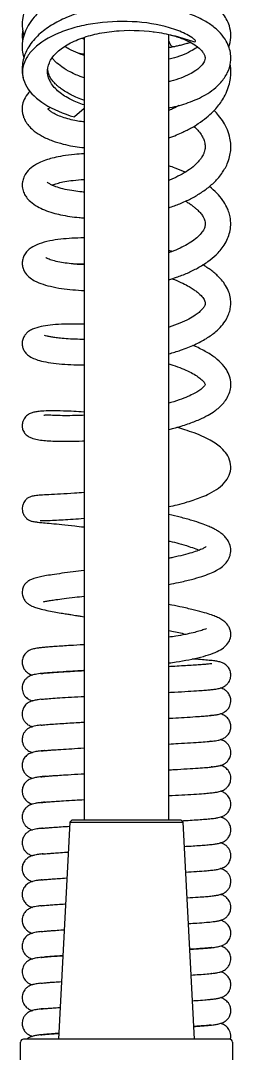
# Model space of a CAD drawing. Header units: millimetres. Extents: x 1617 to 5774, y 11446 to 13973.
# Drawn here: x 5268.1 to 5303.1, y 13647.2 to 13817.7 of the extents above; entities that cross this region are included whole.
import ezdxf

# ---------------------------------------------------------------- set-up
doc = ezdxf.new("R2010")
doc.units = ezdxf.units.MM
doc.layers.get('0').update_dxf_attribs({"color": 250})

# ---------------------------------------------------------------- blocks, each defined once
blk = doc.blocks.new('13')
at = {"linetype": 'Continuous'}
for p, q in [((5278.58, 13814.97), (5278.58, 13732.6)), ((5292.58, 13732.6), (5292.58, 13815.43)), ((5278.58, 13803.19), (5276.99, 13801.81)), ((5278.58, 13732.6), (5278.58, 13685.72)), ((5292.58, 13685.72), (5292.58, 13732.6)), ((5295.56, 13702.72), (5295.56, 13702.73)), ((5297.58, 13702.85), (5297.58, 13702.86)), ((5273.58, 13701.6), (5273.58, 13701.6)), ((5275.6, 13701.73), (5275.6, 13701.74)), ((5273.58, 13697.34), (5273.58, 13697.34)), ((5275.6, 13697.47), (5275.6, 13697.48)), ((5295.56, 13698.46), (5295.56, 13698.47)), ((5297.58, 13698.59), (5297.58, 13698.6)), ((5276.23, 13685.42), (5274.36, 13649.59)), ((5276.55, 13685.72), (5276.23, 13685.42)), ((5276.23, 13685.42), (5294.92, 13685.42)), ((5294.6, 13685.72), (5276.55, 13685.72)), ((5294.92, 13685.42), (5294.6, 13685.72)), ((5296.8, 13649.59), (5294.92, 13685.42)), ((5297.38, 13677.28), (5297.33, 13677.28)), ((5302.58, 13649.59), (5268.57, 13649.59)), ((5268.07, 13645.1), (5268.07, 13649.09)), ((5303.08, 13649.09), (5303.08, 13645.1))]:
    blk.add_line(p, q, dxfattribs=at)
for centre, radius, start, end in [((5288.29, 13841.4), 28.43, 278.6817, 280.1991), ((5268.57, 13649.09), 0.5, 90, 180), ((5302.58, 13649.09), 0.5, 0, 90)]:
    blk.add_arc(centre, radius, start, end, dxfattribs=at)
for points, knots in [([(5285.58, 13827.68), (5284.57, 13827.63), (5282.72, 13827.5), (5279.52, 13826.94), (5276.64, 13826.06), (5274.25, 13825), (5272.48, 13823.92), (5270.69, 13822.5), (5269.17, 13820.63), (5268.4, 13818.56), (5268.28, 13816.73), (5268.45, 13815.73), (5268.59, 13815.23)], [0, 0, 0, 0, 0.094691, 0.207892, 0.32814, 0.429799, 0.511155, 0.591018, 0.729148, 0.849035, 0.921479, 1, 1, 1, 1]), ([(5302.5, 13813.39), (5302.54, 13813.5), (5302.75, 13814.13), (5302.9, 13815.31), (5302.67, 13816.74), (5301.97, 13818.35), (5300.62, 13819.99), (5298.15, 13821.71), (5294.83, 13823.01), (5291.24, 13823.75), (5288.35, 13824), (5286.05, 13824.02), (5283.78, 13823.91), (5280.99, 13823.55), (5277.82, 13822.79), (5274.74, 13821.6), (5272.18, 13820.09), (5270.38, 13818.46), (5269.4, 13817.11), (5268.8, 13815.92), (5268.39, 13814.63), (5268.28, 13813.25), (5268.42, 13812.2), (5268.55, 13811.67), (5268.59, 13811.54)], [0, 0, 0, 0, 0.0091901, 0.0525207, 0.093534, 0.126434, 0.1869998, 0.2578325, 0.3371247, 0.4054976, 0.4600956, 0.4898236, 0.5251527, 0.5768855, 0.6356059, 0.6994092, 0.7640705, 0.8209415, 0.8620392, 0.8851375, 0.9191494, 0.9596931, 0.9900403, 1, 1, 1, 1]), ([(5292.58, 13803.31), (5292.65, 13803.32), (5293.78, 13803.55), (5295.97, 13804.15), (5298.34, 13805.22), (5300.05, 13806.39), (5301.34, 13807.6), (5302.32, 13809.03), (5302.84, 13810.67), (5302.84, 13812.11), (5302.57, 13813.3), (5302.05, 13814.45), (5301.15, 13815.68), (5299.77, 13816.91), (5297.91, 13818.06), (5295.46, 13819.09), (5292.09, 13819.94), (5287.93, 13820.39), (5283.39, 13820.26), (5279.17, 13819.5), (5275.77, 13818.36), (5273.12, 13817), (5270.97, 13815.42), (5269.41, 13813.57), (5268.44, 13811.45), (5268.27, 13809.66), (5268.39, 13808.65), (5268.48, 13808.3)], [0, 0, 0, 0, 0.003175, 0.050744, 0.103522, 0.133987, 0.165126, 0.204479, 0.243459, 0.271862, 0.293453, 0.318873, 0.353313, 0.389151, 0.42394, 0.469299, 0.521517, 0.580565, 0.644149, 0.704878, 0.75756, 0.801957, 0.846912, 0.895416, 0.935179, 0.980656, 1, 1, 1, 1]), ([(5278.56, 13803.8), (5277.8, 13804.05), (5277.1, 13804.33), (5275.67, 13805.04), (5274.97, 13805.48), (5273.84, 13806.43), (5273.38, 13806.95), (5272.76, 13808.01), (5272.57, 13808.56), (5272.49, 13809.67), (5272.59, 13810.22), (5273.06, 13811.31), (5273.43, 13811.84), (5274.42, 13812.83), (5275.05, 13813.3), (5276.49, 13814.14), (5277.31, 13814.51), (5279.13, 13815.16), (5280.1, 13815.43), (5282.16, 13815.83), (5283.26, 13815.98), (5286.56, 13816.2), (5288.84, 13816.08), (5292.01, 13815.57), (5293.01, 13815.35), (5294.47, 13814.94), (5294.94, 13814.8), (5295.65, 13814.57), (5295.88, 13814.5), (5296.24, 13814.38), (5296.35, 13814.35), (5296.6, 13814.28), (5296.73, 13814.24), (5296.93, 13814.24), (5297, 13814.26), (5297.01, 13814.33), (5297, 13814.37), (5296.94, 13814.47), (5296.88, 13814.53), (5296.68, 13814.71), (5296.53, 13814.83), (5296.04, 13815.16), (5295.68, 13815.36), (5294.51, 13815.94), (5293.63, 13816.27), (5290.8, 13817.1), (5288.68, 13817.43), (5284.34, 13817.65), (5282.11, 13817.53), (5279, 13817.04), (5278.01, 13816.83), (5276.1, 13816.31), (5275.19, 13816), (5272.7, 13814.95), (5271.31, 13814.08), (5269.81, 13812.64), (5269.39, 13812.13), (5268.77, 13811.09), (5268.57, 13810.56), (5268.36, 13809.48), (5268.36, 13808.93), (5268.56, 13807.85), (5268.77, 13807.32), (5269.7, 13805.75), (5270.71, 13804.78), (5273.43, 13803.06), (5275.08, 13802.35), (5276.99, 13801.81)], [0, 0, 0, 0, 0.025513, 0.025513, 0.056948, 0.056948, 0.088383, 0.088383, 0.119818, 0.119818, 0.151253, 0.151253, 0.182688, 0.182688, 0.214123, 0.214123, 0.245558, 0.245558, 0.276994, 0.276994, 0.308429, 0.308429, 0.371299, 0.371299, 0.402734, 0.402734, 0.418451, 0.418451, 0.42631, 0.42631, 0.430239, 0.430239, 0.434169, 0.434169, 0.436134, 0.436134, 0.438098, 0.438098, 0.442028, 0.442028, 0.449886, 0.449886, 0.465604, 0.465604, 0.497039, 0.497039, 0.559909, 0.559909, 0.622779, 0.622779, 0.654214, 0.654214, 0.685649, 0.685649, 0.748519, 0.748519, 0.779955, 0.779955, 0.81139, 0.81139, 0.842825, 0.842825, 0.87426, 0.87426, 0.93713, 0.93713, 1, 1, 1, 1]), ([(5268.41, 13816.01), (5268.38, 13815.84), (5268.33, 13815.42), (5268.34, 13814.87), (5268.39, 13814.5), (5268.41, 13814.37)], [0, 0, 0, 0, 0.306676, 0.770133, 1, 1, 1, 1]), ([(5292.9, 13815.34), (5293.25, 13815.25), (5294.16, 13814.99), (5295.42, 13814.51), (5296.7, 13813.85), (5297.57, 13813.21), (5298.15, 13812.6), (5298.46, 13812.09), (5298.57, 13811.75), (5298.59, 13811.47), (5298.53, 13811.1), (5298.18, 13810.5), (5297.67, 13809.97), (5296.99, 13809.43), (5295.98, 13808.82), (5294.6, 13808.22), (5293.38, 13807.85), (5292.69, 13807.68), (5292.59, 13807.65)], [0, 0, 0, 0, 0.044078, 0.115377, 0.18836, 0.268751, 0.333611, 0.393693, 0.447009, 0.504603, 0.583709, 0.659508, 0.715462, 0.768353, 0.836817, 0.913216, 0.986778, 1, 1, 1, 1]), ([(5278.57, 13811.96), (5278.23, 13812.08), (5277.35, 13812.4), (5276.27, 13812.91), (5275.6, 13813.3), (5275.36, 13813.45)], [0, 0, 0, 0, 0.279656, 0.736389, 1, 1, 1, 1]), ([(5292.57, 13814.31), (5292.63, 13814.13), (5292.79, 13813.77), (5293.06, 13813.45), (5293.24, 13813.4), (5293.32, 13813.42)], [0, 0, 0, 0, 0.298865, 0.676205, 1, 1, 1, 1]), ([(5297.31, 13813.38), (5297.25, 13813.33), (5296.92, 13813.08), (5296.14, 13812.59), (5294.79, 13811.98), (5293.5, 13811.57), (5292.75, 13811.38), (5292.59, 13811.34)], [0, 0, 0, 0, 0.055299, 0.31196, 0.629089, 0.920155, 1, 1, 1, 1]), ([(5293.32, 13813.42), (5293.33, 13813.42), (5293.41, 13813.44), (5293.69, 13813.49), (5294.21, 13813.6), (5294.89, 13813.77), (5295.54, 13813.95), (5295.95, 13814.08), (5296.12, 13814.13)], [0, 0, 0, 0, 0.008898, 0.072872, 0.283058, 0.541531, 0.798444, 1, 1, 1, 1]), ([(5278.57, 13808.27), (5278.34, 13808.35), (5277.8, 13808.54), (5276.93, 13808.91), (5275.76, 13809.49), (5274.57, 13810.26), (5273.75, 13810.99), (5273.39, 13811.41), (5273.29, 13811.54)], [0, 0, 0, 0, 0.090451, 0.220326, 0.378592, 0.646025, 0.886816, 1, 1, 1, 1]), ([(5278.57, 13812.15), (5278.23, 13812.2), (5277.88, 13812.27), (5277.54, 13812.35), (5277.53, 13812.35)], [0, 0, 0, 0, 0.969181, 1, 1, 1, 1]), ([(5292.58, 13798.35), (5293.02, 13798.51), (5293.81, 13798.81), (5294.8, 13799.25), (5295.62, 13799.65), (5296.49, 13800.11), (5297.59, 13800.79), (5298.8, 13801.67), (5299.87, 13802.65), (5300.68, 13803.55), (5301.34, 13804.45), (5301.94, 13805.47), (5302.44, 13806.65), (5302.72, 13807.8), (5302.83, 13808.81), (5302.83, 13809.64), (5302.77, 13810.21), (5302.73, 13810.5), (5302.72, 13810.54)], [0, 0, 0, 0, 0.068408, 0.125401, 0.165425, 0.209452, 0.278255, 0.370206, 0.456527, 0.527822, 0.587563, 0.661074, 0.746762, 0.828369, 0.890058, 0.94411, 0.991194, 1, 1, 1, 1]), ([(5278.65, 13804.55), (5278.21, 13804.71), (5277.51, 13804.96), (5276.54, 13805.41), (5275.69, 13805.86), (5274.98, 13806.3), (5274.47, 13806.69), (5274.17, 13806.94), (5273.96, 13807.12), (5273.76, 13807.32), (5273.52, 13807.57), (5273.22, 13807.94), (5272.94, 13808.36), (5272.77, 13808.73), (5272.67, 13809.03), (5272.6, 13809.33), (5272.58, 13809.54), (5272.58, 13809.65)], [0, 0, 0, 0, 0.105229, 0.197627, 0.277251, 0.373305, 0.442451, 0.479245, 0.506087, 0.541761, 0.588003, 0.644978, 0.738441, 0.80862, 0.869117, 0.930502, 1, 1, 1, 1]), ([(5269.6, 13806.07), (5269.54, 13806), (5269.16, 13805.58), (5268.64, 13804.8), (5268.33, 13803.7), (5268.32, 13802.87), (5268.42, 13802.21), (5268.63, 13801.55), (5269, 13800.87), (5269.55, 13800.16), (5270.39, 13799.4), (5271.64, 13798.59), (5273.26, 13797.87), (5274.98, 13797.35), (5276.64, 13796.99), (5277.81, 13796.82), (5278.45, 13796.75), (5278.57, 13796.73)], [0, 0, 0, 0, 0.0181374, 0.1160266, 0.1922535, 0.2445915, 0.2889211, 0.3356994, 0.3884295, 0.4523781, 0.5263539, 0.6252564, 0.7334644, 0.8316613, 0.9116341, 0.9835784, 1, 1, 1, 1]), ([(5278.57, 13800.98), (5278.42, 13801), (5277.88, 13801.07), (5276.95, 13801.24), (5275.8, 13801.51), (5274.67, 13801.87), (5273.82, 13802.25), (5273.22, 13802.59), (5272.73, 13802.97), (5272.58, 13803.16), (5272.58, 13803.19), (5272.58, 13803.04), (5272.64, 13803.15), (5272.76, 13803.25), (5272.89, 13803.35), (5272.96, 13803.41)], [0, 0, 0, 0, 0.026502, 0.092704, 0.170329, 0.258833, 0.354419, 0.426275, 0.502086, 0.615023, 0.732975, 0.841566, 0.913668, 0.960497, 1, 1, 1, 1]), ([(5294.22, 13803.69), (5294.13, 13803.64), (5293.87, 13803.49), (5293.33, 13803.22), (5292.86, 13803), (5292.58, 13802.88)], [0, 0, 0, 0, 0.177757, 0.517303, 1, 1, 1, 1]), ([(5292.58, 13786.82), (5293.2, 13787.03), (5294.45, 13787.49), (5296.19, 13788.29), (5297.84, 13789.23), (5299.36, 13790.33), (5300.52, 13791.44), (5301.3, 13792.42), (5301.84, 13793.25), (5302.29, 13794.16), (5302.64, 13795.18), (5302.82, 13796.24), (5302.84, 13797.28), (5302.69, 13798.43), (5302.31, 13799.68), (5301.66, 13800.94), (5300.89, 13802), (5300.33, 13802.62), (5300.06, 13802.89)], [0, 0, 0, 0, 0.071785, 0.14754, 0.221144, 0.30134, 0.385845, 0.440384, 0.48184, 0.529396, 0.588725, 0.643631, 0.690275, 0.744594, 0.817547, 0.886006, 0.949231, 1, 1, 1, 1]), ([(5296.72, 13800.25), (5296.82, 13800.15), (5297.17, 13799.82), (5297.7, 13799.24), (5298.14, 13798.57), (5298.4, 13797.98), (5298.53, 13797.52), (5298.58, 13797.14), (5298.59, 13796.79), (5298.55, 13796.42), (5298.44, 13796), (5298.26, 13795.58), (5298.03, 13795.17), (5297.67, 13794.66), (5297.03, 13793.96), (5296.08, 13793.18), (5294.81, 13792.37), (5293.62, 13791.78), (5292.85, 13791.45), (5292.59, 13791.34)], [0, 0, 0, 0, 0.028586, 0.098315, 0.179128, 0.241943, 0.291925, 0.337525, 0.379405, 0.427169, 0.479984, 0.531644, 0.569524, 0.622372, 0.690648, 0.785093, 0.87148, 0.957774, 1, 1, 1, 1]), ([(5278.56, 13795.72), (5278.01, 13795.7), (5276.78, 13795.62), (5275.11, 13795.41), (5273.65, 13795.11), (5272.44, 13794.77), (5271.21, 13794.3), (5270.07, 13793.67), (5269.15, 13792.84), (5268.59, 13791.93), (5268.33, 13791.04), (5268.33, 13790.08), (5268.61, 13789.22), (5269.06, 13788.47), (5269.76, 13787.72), (5270.77, 13787.02), (5272, 13786.45), (5273.3, 13786), (5274.71, 13785.65), (5276.15, 13785.39), (5277.48, 13785.23), (5278.29, 13785.16), (5278.58, 13785.14)], [0, 0, 0, 0, 0.049862, 0.114861, 0.169212, 0.214215, 0.266494, 0.332229, 0.396575, 0.440304, 0.47749, 0.521795, 0.561339, 0.59624, 0.642908, 0.70916, 0.766919, 0.826103, 0.873641, 0.926052, 0.974661, 1, 1, 1, 1]), ([(5295.29, 13792.69), (5294.76, 13792.93), (5293.87, 13793.3), (5292.94, 13793.63), (5292.58, 13793.75)], [0, 0, 0, 0, 0.624585, 1, 1, 1, 1]), ([(5278.57, 13789.4), (5278.33, 13789.42), (5277.63, 13789.49), (5276.41, 13789.65), (5275.04, 13789.93), (5273.9, 13790.27), (5273.12, 13790.61), (5272.67, 13790.88), (5272.5, 13791.02), (5272.47, 13791.04), (5272.47, 13791.04)], [0, 0, 0, 0, 0.068215, 0.204338, 0.375674, 0.542242, 0.685039, 0.809082, 0.924249, 1, 1, 1, 1]), ([(5273.26, 13790.56), (5273.3, 13790.57), (5273.54, 13790.67), (5274.09, 13790.85), (5275.09, 13791.1), (5276.4, 13791.32), (5277.63, 13791.44), (5278.4, 13791.48), (5278.57, 13791.49)], [0, 0, 0, 0, 0.03793, 0.229498, 0.428823, 0.661404, 0.928897, 1, 1, 1, 1]), ([(5292.58, 13774.94), (5293.01, 13775.07), (5294.06, 13775.41), (5295.68, 13776.04), (5297.44, 13776.9), (5299.04, 13777.89), (5300.24, 13778.88), (5301.1, 13779.79), (5301.77, 13780.69), (5302.32, 13781.7), (5302.69, 13782.8), (5302.85, 13784.02), (5302.76, 13785.18), (5302.49, 13786.18), (5302.11, 13787.09), (5301.5, 13788.13), (5300.54, 13789.26), (5299.73, 13789.99), (5299.29, 13790.33)], [0, 0, 0, 0, 0.047379, 0.119903, 0.194598, 0.280271, 0.357952, 0.40364, 0.457558, 0.518108, 0.573365, 0.634205, 0.70288, 0.749185, 0.788489, 0.851898, 0.927102, 1, 1, 1, 1]), ([(5295.34, 13787.92), (5295.54, 13787.8), (5295.93, 13787.56), (5296.43, 13787.21), (5296.88, 13786.85), (5297.32, 13786.47), (5297.78, 13785.99), (5298.18, 13785.48), (5298.43, 13785.01), (5298.56, 13784.62), (5298.61, 13784.26), (5298.59, 13783.94), (5298.52, 13783.63), (5298.39, 13783.31), (5298.14, 13782.87), (5297.66, 13782.26), (5296.79, 13781.5), (5295.7, 13780.79), (5294.44, 13780.14), (5293.38, 13779.69), (5292.73, 13779.45), (5292.58, 13779.4)], [0, 0, 0, 0, 0.035404, 0.072941, 0.102938, 0.138019, 0.190291, 0.251438, 0.306008, 0.354866, 0.412129, 0.472256, 0.514211, 0.552685, 0.59989, 0.679099, 0.759481, 0.836616, 0.906715, 0.978619, 1, 1, 1, 1]), ([(5278.57, 13781.84), (5277.87, 13781.84), (5276.52, 13781.8), (5274.62, 13781.64), (5272.74, 13781.35), (5271.12, 13780.91), (5269.99, 13780.37), (5269.19, 13779.73), (5268.7, 13779.1), (5268.4, 13778.4), (5268.31, 13777.63), (5268.42, 13776.93), (5268.75, 13776.12), (5269.43, 13775.36), (5270.23, 13774.83), (5271.23, 13774.36), (5272.54, 13773.94), (5274.26, 13773.57), (5276.17, 13773.32), (5277.62, 13773.21), (5278.43, 13773.18), (5278.57, 13773.17)], [0, 0, 0, 0, 0.063897, 0.12884, 0.200056, 0.28573, 0.363425, 0.401737, 0.439717, 0.473311, 0.50191, 0.532992, 0.566678, 0.619353, 0.668521, 0.714275, 0.785459, 0.859718, 0.924858, 0.987379, 1, 1, 1, 1]), ([(5293.13, 13779.61), (5293.06, 13779.63), (5292.88, 13779.69), (5292.7, 13779.75), (5292.58, 13779.78)], [0, 0, 0, 0, 0.369327, 1, 1, 1, 1]), ([(5278.57, 13777.42), (5278.18, 13777.43), (5277.32, 13777.48), (5276.05, 13777.61), (5274.77, 13777.79), (5273.61, 13778.04), (5272.74, 13778.32), (5272.33, 13778.51), (5272.26, 13778.56), (5272.25, 13778.56)], [0, 0, 0, 0, 0.111708, 0.250162, 0.403325, 0.57532, 0.752248, 0.912378, 1, 1, 1, 1]), ([(5276.79, 13777.54), (5277.04, 13777.55), (5277.61, 13777.58), (5278.22, 13777.59), (5278.57, 13777.59)], [0, 0, 0, 0, 0.431657, 1, 1, 1, 1]), ([(5292.58, 13762.71), (5293.25, 13762.89), (5294.74, 13763.36), (5296.86, 13764.19), (5298.81, 13765.22), (5300.26, 13766.26), (5301.32, 13767.29), (5302.05, 13768.29), (5302.51, 13769.26), (5302.75, 13770.14), (5302.84, 13771.01), (5302.78, 13771.94), (5302.51, 13772.96), (5302.01, 13773.97), (5301.35, 13774.87), (5300.69, 13775.57), (5300.04, 13776.14), (5299.39, 13776.64), (5298.78, 13777.05), (5298.37, 13777.3), (5298.2, 13777.4)], [0, 0, 0, 0, 0.071612, 0.163528, 0.25318, 0.339751, 0.402805, 0.465257, 0.51996, 0.566833, 0.605182, 0.649745, 0.703624, 0.765441, 0.820452, 0.866292, 0.904957, 0.938925, 0.97639, 1, 1, 1, 1]), ([(5293.11, 13775.12), (5293.25, 13775.06), (5293.88, 13774.82), (5294.86, 13774.39), (5295.87, 13773.85), (5296.61, 13773.39), (5297.22, 13772.95), (5297.85, 13772.41), (5298.4, 13771.75), (5298.6, 13771.21), (5298.59, 13770.89), (5298.44, 13770.5), (5298.12, 13770.07), (5297.62, 13769.57), (5296.9, 13769.03), (5295.87, 13768.41), (5294.42, 13767.74), (5293.23, 13767.31), (5292.6, 13767.1), (5292.58, 13767.1)], [0, 0, 0, 0, 0.017642, 0.083797, 0.138971, 0.181264, 0.21928, 0.26995, 0.346783, 0.440354, 0.525759, 0.602841, 0.671918, 0.724078, 0.774665, 0.84077, 0.919339, 0.997947, 1, 1, 1, 1]), ([(5278.57, 13767.59), (5278.07, 13767.61), (5276.74, 13767.64), (5274.82, 13767.61), (5272.93, 13767.46), (5271.38, 13767.22), (5270.24, 13766.89), (5269.46, 13766.48), (5268.97, 13766.06), (5268.59, 13765.55), (5268.35, 13764.93), (5268.3, 13764.18), (5268.5, 13763.46), (5268.85, 13762.9), (5269.37, 13762.38), (5270.23, 13761.91), (5271.26, 13761.57), (5272.6, 13761.28), (5274.34, 13761.05), (5276.29, 13760.92), (5277.75, 13760.89), (5278.52, 13760.89), (5278.57, 13760.89)], [0, 0, 0, 0, 0.046217, 0.127463, 0.203536, 0.27766, 0.357653, 0.400553, 0.429016, 0.455119, 0.482367, 0.511368, 0.533903, 0.562189, 0.602705, 0.653534, 0.71115, 0.782435, 0.858996, 0.928741, 0.994958, 1, 1, 1, 1]), ([(5278.57, 13765.1), (5278.08, 13765.1), (5277.03, 13765.11), (5275.62, 13765.18), (5274.42, 13765.29), (5273.57, 13765.41), (5272.87, 13765.53), (5272.32, 13765.66), (5272.06, 13765.74), (5272, 13765.75), (5272, 13765.75)], [0, 0, 0, 0, 0.136605, 0.305223, 0.451152, 0.571268, 0.669522, 0.796442, 0.947823, 1, 1, 1, 1]), ([(5292.58, 13750.21), (5292.86, 13750.28), (5293.96, 13750.57), (5295.71, 13751.1), (5297.58, 13751.84), (5299.04, 13752.55), (5300.09, 13753.21), (5300.88, 13753.83), (5301.54, 13754.47), (5302.14, 13755.25), (5302.59, 13756.16), (5302.86, 13757.23), (5302.82, 13758.4), (5302.43, 13759.6), (5301.69, 13760.76), (5300.61, 13761.84), (5299.08, 13762.89), (5297.65, 13763.63), (5296.75, 13764.02), (5296.55, 13764.1)], [0, 0, 0, 0, 0.0276111, 0.1118343, 0.1876946, 0.2536637, 0.3123307, 0.3557962, 0.3949855, 0.4436468, 0.4971088, 0.5479287, 0.6103936, 0.6697377, 0.7300993, 0.8092716, 0.8918665, 0.9759949, 1, 1, 1, 1]), ([(5292.58, 13761.07), (5292.8, 13761), (5293.55, 13760.75), (5294.74, 13760.31), (5295.99, 13759.75), (5297.01, 13759.19), (5297.77, 13758.66), (5298.3, 13758.17), (5298.53, 13757.85), (5298.58, 13757.73), (5298.58, 13757.64), (5298.49, 13757.46), (5298.23, 13757.16), (5297.75, 13756.75), (5297.01, 13756.28), (5296.01, 13755.77), (5294.66, 13755.22), (5293.44, 13754.82), (5292.7, 13754.61), (5292.59, 13754.58)], [0, 0, 0, 0, 0.026096, 0.093209, 0.157147, 0.218552, 0.279199, 0.341591, 0.410537, 0.483866, 0.549098, 0.612858, 0.674305, 0.730217, 0.782932, 0.841648, 0.909499, 0.986844, 1, 1, 1, 1]), ([(5278.57, 13753.09), (5278.56, 13753.09), (5277.97, 13753.14), (5276.78, 13753.21), (5274.87, 13753.29), (5273.08, 13753.31), (5271.68, 13753.26), (5270.74, 13753.17), (5270.19, 13753.07), (5269.54, 13752.84), (5268.88, 13752.37), (5268.44, 13751.66), (5268.3, 13750.94), (5268.38, 13750.33), (5268.53, 13749.94), (5268.72, 13749.63), (5268.87, 13749.44), (5269.02, 13749.28), (5269.34, 13749.05), (5269.91, 13748.79), (5270.8, 13748.55), (5271.88, 13748.4), (5273.1, 13748.32), (5274.46, 13748.28), (5276.19, 13748.27), (5277.64, 13748.3), (5278.47, 13748.33), (5278.56, 13748.33)], [0, 0, 0, 0, 0.0008383, 0.0553775, 0.1156023, 0.2045575, 0.2761529, 0.3291834, 0.3769591, 0.4107883, 0.4434066, 0.4745258, 0.4974034, 0.5135005, 0.5253792, 0.5370744, 0.5437346, 0.560381, 0.5910726, 0.6375149, 0.694114, 0.7481981, 0.7994397, 0.8568619, 0.9215026, 0.99123, 1, 1, 1, 1]), ([(5278.57, 13752.56), (5278.24, 13752.55), (5277.25, 13752.52), (5275.75, 13752.49), (5274.23, 13752.51), (5272.99, 13752.56), (5272.22, 13752.61), (5271.97, 13752.59), (5271.92, 13752.54), (5271.91, 13752.53)], [0, 0, 0, 0, 0.088094, 0.272039, 0.443602, 0.608116, 0.779173, 0.958194, 1, 1, 1, 1]), ([(5292.58, 13737.49), (5293.05, 13737.59), (5294.1, 13737.83), (5295.55, 13738.22), (5296.89, 13738.65), (5298.13, 13739.1), (5299.48, 13739.71), (5300.85, 13740.52), (5302.02, 13741.61), (5302.76, 13742.97), (5302.89, 13744.49), (5302.42, 13745.84), (5301.6, 13746.89), (5300.7, 13747.66), (5299.68, 13748.33), (5298.39, 13748.99), (5296.89, 13749.62), (5295.34, 13750.14), (5294.35, 13750.44), (5293.88, 13750.57)], [0, 0, 0, 0, 0.043317, 0.099874, 0.145821, 0.191712, 0.246567, 0.325751, 0.406696, 0.472582, 0.540887, 0.609031, 0.67094, 0.722311, 0.774989, 0.834409, 0.901106, 0.954921, 1, 1, 1, 1]), ([(5278.57, 13739.82), (5278.02, 13739.78), (5276.62, 13739.67), (5274.58, 13739.55), (5272.75, 13739.45), (5271.41, 13739.38), (5270.52, 13739.31), (5269.89, 13739.2), (5269.42, 13739.02), (5268.94, 13738.68), (5268.52, 13738.09), (5268.32, 13737.39), (5268.35, 13736.64), (5268.65, 13735.98), (5269.03, 13735.56), (5269.35, 13735.32), (5269.64, 13735.17), (5269.88, 13735.09), (5270.1, 13735.03), (5270.45, 13734.98), (5270.99, 13734.91), (5271.86, 13734.83), (5273.13, 13734.71), (5274.87, 13734.54), (5276.73, 13734.34), (5278.03, 13734.19), (5278.56, 13734.13)], [0, 0, 0, 0, 0.050515, 0.130536, 0.211798, 0.285058, 0.346427, 0.394696, 0.432454, 0.452786, 0.473513, 0.488848, 0.51263, 0.533114, 0.548371, 0.560326, 0.569732, 0.581557, 0.604587, 0.638897, 0.685178, 0.742066, 0.808467, 0.879028, 0.95198, 1, 1, 1, 1]), ([(5271.33, 13735.2), (5271.33, 13735.19), (5271.34, 13735.17), (5271.57, 13735.18), (5272.31, 13735.19), (5273.54, 13735.24), (5275.06, 13735.32), (5276.71, 13735.42), (5277.94, 13735.51), (5278.56, 13735.56)], [0, 0, 0, 0, 0.004455, 0.150165, 0.326947, 0.527092, 0.685414, 0.84527, 1, 1, 1, 1]), ([(5292.58, 13724.65), (5293.13, 13724.75), (5294.44, 13725.02), (5296.28, 13725.45), (5297.99, 13725.94), (5299.33, 13726.42), (5300.37, 13726.9), (5301.24, 13727.43), (5302.03, 13728.13), (5302.56, 13728.95), (5302.83, 13729.83), (5302.82, 13730.87), (5302.45, 13731.77), (5301.93, 13732.47), (5301.36, 13733.01), (5300.72, 13733.44), (5300.18, 13733.75), (5299.68, 13734), (5298.98, 13734.32), (5297.89, 13734.74), (5296.37, 13735.23), (5294.57, 13735.72), (5293.23, 13736.04), (5292.59, 13736.18)], [0, 0, 0, 0, 0.049192, 0.120256, 0.184858, 0.24331, 0.295284, 0.342951, 0.396307, 0.440739, 0.478508, 0.52068, 0.569991, 0.604892, 0.647624, 0.688626, 0.713898, 0.733101, 0.767259, 0.817013, 0.876161, 0.942021, 1, 1, 1, 1]), ([(5292.59, 13731.83), (5292.64, 13731.82), (5293.21, 13731.68), (5294.38, 13731.38), (5295.83, 13730.95), (5296.9, 13730.57), (5297.41, 13730.36), (5297.58, 13730.29)], [0, 0, 0, 0, 0.02673, 0.277764, 0.590983, 0.856845, 1, 1, 1, 1]), ([(5298.76, 13730.86), (5298.75, 13730.86), (5298.65, 13730.79), (5298.2, 13730.54), (5297.46, 13730.23), (5296.38, 13729.87), (5294.97, 13729.48), (5293.64, 13729.18), (5292.8, 13729), (5292.58, 13728.96)], [0, 0, 0, 0, 0.11905, 0.261503, 0.413919, 0.576356, 0.749821, 0.935601, 1, 1, 1, 1]), ([(5278.57, 13726.94), (5277.95, 13726.87), (5276.66, 13726.71), (5274.89, 13726.48), (5273.33, 13726.26), (5272.1, 13726.05), (5271.08, 13725.85), (5270.3, 13725.65), (5269.77, 13725.46), (5269.47, 13725.3), (5269.29, 13725.18), (5269.13, 13725.04), (5268.98, 13724.9), (5268.81, 13724.72), (5268.59, 13724.41), (5268.35, 13723.84), (5268.3, 13723.07), (5268.5, 13722.4), (5268.79, 13721.93), (5269.11, 13721.59), (5269.37, 13721.4), (5269.58, 13721.26), (5269.72, 13721.18), (5269.98, 13721.05), (5270.42, 13720.88), (5271.19, 13720.64), (5272.28, 13720.38), (5273.52, 13720.14), (5274.65, 13719.94), (5275.59, 13719.78), (5276.31, 13719.67), (5276.88, 13719.58), (5277.43, 13719.49), (5278.01, 13719.4), (5278.41, 13719.34), (5278.58, 13719.32)], [0, 0, 0, 0, 0.055273, 0.119175, 0.179652, 0.2341, 0.282467, 0.340532, 0.385086, 0.41515, 0.427096, 0.435336, 0.443674, 0.452322, 0.464726, 0.486116, 0.513479, 0.538936, 0.560423, 0.577255, 0.588557, 0.596404, 0.607724, 0.628174, 0.662229, 0.714618, 0.779193, 0.831383, 0.874277, 0.907039, 0.930978, 0.946197, 0.962949, 0.984924, 1, 1, 1, 1]), ([(5271.87, 13721.79), (5271.87, 13721.78), (5271.9, 13721.79), (5272.04, 13721.82), (5272.42, 13721.9), (5273.01, 13722), (5273.94, 13722.14), (5275.27, 13722.32), (5276.86, 13722.51), (5278.04, 13722.65), (5278.56, 13722.71)], [0, 0, 0, 0, 0.020996, 0.127366, 0.229419, 0.352718, 0.498419, 0.66922, 0.857122, 1, 1, 1, 1]), ([(5292.58, 13711.68), (5293, 13711.74), (5294.14, 13711.91), (5295.96, 13712.22), (5297.9, 13712.64), (5299.52, 13713.12), (5300.84, 13713.67), (5301.83, 13714.31), (5302.48, 13715.04), (5302.82, 13715.87), (5302.83, 13716.63), (5302.75, 13717.13), (5302.42, 13717.87), (5301.85, 13718.49), (5301.23, 13718.91), (5300.45, 13719.31), (5299.59, 13719.63), (5298.44, 13720), (5296.83, 13720.42), (5295, 13720.84), (5293.5, 13721.14), (5292.74, 13721.29), (5292.58, 13721.32)], [0, 0, 0, 0, 0.037799, 0.105331, 0.179169, 0.254502, 0.323496, 0.384808, 0.438722, 0.482924, 0.503759, 0.528423, 0.557172, 0.603514, 0.648574, 0.691833, 0.735461, 0.792394, 0.858112, 0.930389, 0.985655, 1, 1, 1, 1]), ([(5298.83, 13717.33), (5298.82, 13717.34), (5298.76, 13717.34), (5298.42, 13717.2), (5297.65, 13716.95), (5296.59, 13716.66), (5295.3, 13716.38), (5293.92, 13716.13), (5292.98, 13715.99), (5292.58, 13715.93)], [0, 0, 0, 0, 0.0704185, 0.2398356, 0.4104997, 0.5604746, 0.7256242, 0.8872953, 1, 1, 1, 1]), ([(5292.59, 13717.02), (5292.76, 13716.99), (5293.71, 13716.8), (5294.66, 13716.6), (5295.38, 13716.43), (5295.43, 13716.42)], [0, 0, 0, 0, 0.1584, 0.935848, 1, 1, 1, 1]), ([(5278.57, 13714.68), (5278.53, 13714.68), (5277.75, 13714.64), (5276.52, 13714.57), (5275.01, 13714.48), (5273.84, 13714.4), (5272.84, 13714.33), (5272, 13714.26), (5271.3, 13714.19), (5270.77, 13714.12), (5270.38, 13714.04), (5270.06, 13713.97), (5269.6, 13713.81), (5269.09, 13713.5), (5268.64, 13713.01), (5268.38, 13712.41), (5268.32, 13711.9), (5268.34, 13711.43), (5268.51, 13710.86), (5268.88, 13710.34), (5269.29, 13710), (5269.6, 13709.83), (5269.83, 13709.74), (5269.98, 13709.69), (5270.03, 13709.68)], [0, 0, 0, 0, 0.005995, 0.117549, 0.192472, 0.267274, 0.341291, 0.410516, 0.475996, 0.537987, 0.581961, 0.623647, 0.664149, 0.704951, 0.745938, 0.785385, 0.803505, 0.820164, 0.855234, 0.889433, 0.919569, 0.947398, 0.981178, 1, 1, 1, 1]), ([(5292.59, 13706.82), (5292.91, 13706.84), (5294.03, 13706.9), (5295.77, 13707), (5297.41, 13707.1), (5298.58, 13707.19), (5299.4, 13707.26), (5300.07, 13707.33), (5300.58, 13707.41), (5301.15, 13707.52), (5301.94, 13707.89), (5302.31, 13708.28), (5302.6, 13708.67), (5302.75, 13709.07), (5302.86, 13709.62), (5302.79, 13710.27), (5302.48, 13710.92), (5302.03, 13711.39), (5301.61, 13711.64), (5301.22, 13711.8), (5300.65, 13711.95), (5299.98, 13712.04), (5299.02, 13712.14), (5297.84, 13712.23), (5296.92, 13712.3), (5296.42, 13712.33)], [0, 0, 0, 0, 0.034039, 0.121464, 0.203617, 0.258442, 0.308793, 0.356043, 0.400536, 0.445995, 0.489086, 0.516163, 0.535452, 0.552606, 0.567494, 0.593182, 0.620042, 0.644626, 0.666552, 0.696262, 0.745393, 0.805377, 0.869687, 0.934196, 1, 1, 1, 1]), ([(5299.71, 13711.55), (5299.71, 13711.55), (5299.71, 13711.56), (5299.64, 13711.55), (5299.38, 13711.52), (5298.93, 13711.48), (5298.3, 13711.42), (5297.44, 13711.36), (5296.31, 13711.29), (5295.02, 13711.21), (5293.75, 13711.13), (5292.92, 13711.09), (5292.59, 13711.07)], [0, 0, 0, 0, 0.002315, 0.079894, 0.171181, 0.273163, 0.373805, 0.507917, 0.643407, 0.779123, 0.913548, 1, 1, 1, 1]), ([(5278.56, 13710.42), (5278.52, 13710.42), (5277.67, 13710.37), (5276.09, 13710.28), (5274.1, 13710.16), (5272.51, 13710.04), (5271.3, 13709.94), (5270.4, 13709.79), (5269.89, 13709.65), (5269.5, 13709.49), (5269.11, 13709.24), (5268.72, 13708.84), (5268.39, 13708.23), (5268.31, 13707.62), (5268.36, 13707.11), (5268.5, 13706.67), (5268.72, 13706.28), (5269.04, 13705.94), (5269.34, 13705.71), (5269.65, 13705.54), (5269.89, 13705.46), (5270.05, 13705.41)], [0, 0, 0, 0, 0.005182, 0.126769, 0.246259, 0.361579, 0.470298, 0.571942, 0.629441, 0.671807, 0.707334, 0.737499, 0.770572, 0.803675, 0.823754, 0.846731, 0.870615, 0.892889, 0.918537, 0.947738, 1, 1, 1, 1]), ([(5271.43, 13709.94), (5271.43, 13709.94), (5271.45, 13709.93), (5271.57, 13709.95), (5271.79, 13709.97), (5271.94, 13709.99), (5271.95, 13709.99)], [0, 0, 0, 0, 0.107994, 0.506804, 0.963196, 1, 1, 1, 1]), ([(5272.11, 13710.01), (5272.22, 13710.02), (5272.56, 13710.05), (5273.25, 13710.1), (5274.3, 13710.18), (5275.53, 13710.25), (5276.97, 13710.34), (5278.01, 13710.4), (5278.56, 13710.43)], [0, 0, 0, 0, 0.087846, 0.263786, 0.442399, 0.623614, 0.810235, 1, 1, 1, 1]), ([(5292.58, 13702.56), (5292.8, 13702.57), (5293.68, 13702.62), (5295.23, 13702.7), (5296.88, 13702.81), (5298.15, 13702.9), (5299.05, 13702.97), (5299.76, 13703.04), (5300.32, 13703.11), (5300.85, 13703.19), (5301.61, 13703.44), (5302.16, 13703.84), (5302.46, 13704.21), (5302.67, 13704.57), (5302.82, 13705.05), (5302.85, 13705.64), (5302.69, 13706.3), (5302.28, 13706.91), (5301.83, 13707.27), (5301.46, 13707.45), (5301.21, 13707.54), (5301.09, 13707.57)], [0, 0, 0, 0, 0.033859, 0.132664, 0.24815, 0.333905, 0.401478, 0.466072, 0.528344, 0.589922, 0.656979, 0.709546, 0.738789, 0.764647, 0.7866, 0.813203, 0.848691, 0.885164, 0.921023, 0.958513, 1, 1, 1, 1]), ([(5271.42, 13705.68), (5271.42, 13705.67), (5271.44, 13705.67), (5271.56, 13705.69), (5271.97, 13705.74), (5272.75, 13705.8), (5274.11, 13705.9), (5275.91, 13706.02), (5277.48, 13706.11), (5278.4, 13706.16), (5278.55, 13706.17)], [0, 0, 0, 0, 0.027936, 0.106487, 0.194945, 0.368964, 0.558001, 0.757065, 0.960381, 1, 1, 1, 1]), ([(5271.43, 13705.68), (5271.28, 13705.66), (5270.89, 13705.61), (5270.3, 13705.51), (5269.73, 13705.33), (5269.31, 13705.12), (5269.03, 13704.9), (5268.79, 13704.65), (5268.54, 13704.26), (5268.37, 13703.81), (5268.31, 13703.34), (5268.35, 13702.93), (5268.46, 13702.51), (5268.67, 13702.1), (5268.98, 13701.72), (5269.33, 13701.46), (5269.65, 13701.29), (5269.91, 13701.2), (5270.07, 13701.15)], [0, 0, 0, 0, 0.0773236, 0.2068971, 0.3266223, 0.4088224, 0.4666911, 0.5057169, 0.5388878, 0.5835651, 0.628401, 0.6586367, 0.6970116, 0.7410614, 0.7855197, 0.8420423, 0.9081772, 1, 1, 1, 1]), ([(5292.58, 13698.3), (5293.11, 13698.33), (5294.38, 13698.4), (5296.2, 13698.5), (5297.91, 13698.62), (5299.28, 13698.72), (5300.14, 13698.82), (5300.71, 13698.91), (5301.29, 13699.06), (5301.87, 13699.35), (5302.29, 13699.72), (5302.53, 13700.05), (5302.65, 13700.29), (5302.75, 13700.56), (5302.82, 13700.92), (5302.84, 13701.27), (5302.78, 13701.64), (5302.65, 13702.07), (5302.36, 13702.55), (5301.85, 13703), (5301.36, 13703.22), (5301.11, 13703.3), (5301.06, 13703.32)], [0, 0, 0, 0, 0.078057, 0.195038, 0.308123, 0.414584, 0.518783, 0.570382, 0.62195, 0.674798, 0.719779, 0.741932, 0.759114, 0.77176, 0.787862, 0.808645, 0.823855, 0.839175, 0.878467, 0.931384, 0.986925, 1, 1, 1, 1]), ([(5299.61, 13703.01), (5299.61, 13703.01), (5299.59, 13703.02), (5299.52, 13703.02), (5299.46, 13703.01)], [0, 0, 0, 0, 0.336813, 1, 1, 1, 1]), ([(5271.47, 13701.42), (5271.16, 13701.39), (5270.56, 13701.32), (5269.77, 13701.11), (5269.32, 13700.87), (5268.96, 13700.58), (5268.68, 13700.24), (5268.46, 13699.83), (5268.35, 13699.4), (5268.31, 13698.94), (5268.39, 13698.44), (5268.57, 13698.02), (5268.77, 13697.72), (5268.93, 13697.53), (5269.15, 13697.32), (5269.51, 13697.1), (5269.83, 13696.97), (5270.04, 13696.9), (5270.05, 13696.9)], [0, 0, 0, 0, 0.164605, 0.350382, 0.428976, 0.471113, 0.514654, 0.558819, 0.596991, 0.631177, 0.680481, 0.722248, 0.749158, 0.771362, 0.80705, 0.88192, 0.993861, 1, 1, 1, 1]), ([(5271.45, 13701.42), (5271.46, 13701.41), (5271.51, 13701.42), (5271.84, 13701.46), (5272.42, 13701.52), (5273.44, 13701.6), (5274.76, 13701.69), (5276.17, 13701.77), (5277.42, 13701.85), (5278.24, 13701.89), (5278.57, 13701.91)], [0, 0, 0, 0, 0.057302, 0.149517, 0.26704, 0.458, 0.631805, 0.771072, 0.911524, 1, 1, 1, 1]), ([(5292.59, 13694.04), (5292.88, 13694.05), (5293.94, 13694.11), (5295.62, 13694.21), (5297.39, 13694.32), (5298.73, 13694.42), (5299.73, 13694.51), (5300.43, 13694.61), (5301.02, 13694.72), (5301.48, 13694.88), (5301.92, 13695.11), (5302.39, 13695.55), (5302.75, 13696.18), (5302.86, 13696.84), (5302.78, 13697.44), (5302.61, 13697.89), (5302.33, 13698.29), (5301.96, 13698.66), (5301.48, 13698.92), (5301.19, 13699.02), (5301.12, 13699.04)], [0, 0, 0, 0, 0.043027, 0.1605, 0.274816, 0.374103, 0.457957, 0.538668, 0.609202, 0.666449, 0.701183, 0.734627, 0.771852, 0.809298, 0.831813, 0.85767, 0.886098, 0.926225, 0.980779, 1, 1, 1, 1]), ([(5271.43, 13697.15), (5271.43, 13697.15), (5271.44, 13697.15), (5271.63, 13697.17), (5272.09, 13697.23), (5272.78, 13697.28), (5273.69, 13697.35), (5274.88, 13697.43), (5276.49, 13697.53), (5277.85, 13697.61), (5278.56, 13697.65)], [0, 0, 0, 0, 0.0084034, 0.0902119, 0.2128297, 0.3558147, 0.4800763, 0.6129576, 0.8041959, 1, 1, 1, 1]), ([(5299.56, 13698.73), (5299.55, 13698.74), (5299.51, 13698.75), (5299.39, 13698.74), (5299.29, 13698.73)], [0, 0, 0, 0, 0.419224, 1, 1, 1, 1]), ([(5272.03, 13697.22), (5272.01, 13697.22), (5271.62, 13697.18), (5270.99, 13697.11), (5270.27, 13696.99), (5269.7, 13696.81), (5269.34, 13696.62), (5268.96, 13696.33), (5268.59, 13695.88), (5268.38, 13695.31), (5268.3, 13694.74), (5268.39, 13694.08), (5268.75, 13693.44), (5269.17, 13693.04), (5269.64, 13692.77), (5269.88, 13692.68), (5270.03, 13692.64)], [0, 0, 0, 0, 0.009742, 0.169042, 0.31289, 0.431226, 0.48835, 0.52069, 0.588873, 0.633044, 0.668195, 0.731071, 0.789061, 0.84291, 0.904576, 1, 1, 1, 1]), ([(5292.6, 13689.78), (5293.33, 13689.82), (5294.79, 13689.9), (5296.74, 13690.02), (5298.25, 13690.12), (5299.37, 13690.22), (5300.12, 13690.3), (5300.67, 13690.39), (5301.09, 13690.49), (5301.42, 13690.6), (5301.73, 13690.75), (5302.14, 13691.03), (5302.59, 13691.56), (5302.8, 13692.17), (5302.85, 13692.76), (5302.76, 13693.23), (5302.6, 13693.63), (5302.3, 13694.09), (5301.83, 13694.5), (5301.37, 13694.7), (5301.15, 13694.77), (5301.14, 13694.78)], [0, 0, 0, 0, 0.110669, 0.228683, 0.344409, 0.426211, 0.503719, 0.573074, 0.618228, 0.65664, 0.689063, 0.720376, 0.756039, 0.793595, 0.820113, 0.840712, 0.864284, 0.89062, 0.943226, 0.995086, 1, 1, 1, 1]), ([(5299.73, 13694.51), (5299.73, 13694.52), (5299.7, 13694.51), (5299.64, 13694.51), (5299.59, 13694.51)], [0, 0, 0, 0, 0.364081, 1, 1, 1, 1]), ([(5272.26, 13692.98), (5272.12, 13692.97), (5271.67, 13692.93), (5271.04, 13692.86), (5270.45, 13692.76), (5270.01, 13692.65), (5269.67, 13692.53), (5269.36, 13692.37), (5268.91, 13692.03), (5268.51, 13691.47), (5268.29, 13690.74), (5268.36, 13689.89), (5268.75, 13689.17), (5269.25, 13688.71), (5269.73, 13688.47), (5269.95, 13688.4), (5270.01, 13688.38)], [0, 0, 0, 0, 0.05519, 0.190463, 0.312269, 0.393439, 0.457035, 0.508189, 0.560849, 0.620941, 0.683023, 0.746756, 0.818671, 0.89384, 0.967946, 1, 1, 1, 1]), ([(5271.4, 13692.88), (5271.4, 13692.88), (5271.45, 13692.89), (5271.89, 13692.95), (5272.57, 13693.01), (5273.48, 13693.08), (5274.54, 13693.15), (5276.04, 13693.25), (5277.46, 13693.33), (5278.39, 13693.38), (5278.56, 13693.39)], [0, 0, 0, 0, 0.033548, 0.175346, 0.332215, 0.452539, 0.58417, 0.744493, 0.955427, 1, 1, 1, 1]), ([(5294.71, 13685.64), (5295.07, 13685.66), (5295.91, 13685.71), (5297.14, 13685.79), (5298.34, 13685.87), (5299.37, 13685.96), (5300.14, 13686.04), (5300.72, 13686.14), (5301.15, 13686.24), (5301.49, 13686.37), (5301.77, 13686.51), (5302.19, 13686.81), (5302.61, 13687.35), (5302.85, 13688.07), (5302.83, 13688.89), (5302.47, 13689.64), (5302, 13690.12), (5301.48, 13690.41), (5301.23, 13690.49), (5301.13, 13690.52)], [0, 0, 0, 0, 0.067447, 0.163129, 0.25794, 0.352577, 0.446555, 0.523138, 0.582771, 0.623886, 0.65531, 0.690592, 0.731703, 0.774592, 0.817361, 0.864487, 0.912711, 0.961184, 1, 1, 1, 1]), ([(5271.36, 13688.62), (5271.36, 13688.62), (5271.43, 13688.63), (5271.71, 13688.66), (5272.2, 13688.72), (5272.95, 13688.78), (5273.93, 13688.85), (5275.28, 13688.94), (5276.83, 13689.03), (5278.04, 13689.1), (5278.55, 13689.13)], [0, 0, 0, 0, 0.050233, 0.159569, 0.276633, 0.40151, 0.535377, 0.673992, 0.866016, 1, 1, 1, 1]), ([(5272.12, 13688.71), (5272.03, 13688.7), (5271.65, 13688.66), (5271.08, 13688.6), (5270.51, 13688.51), (5270.06, 13688.41), (5269.7, 13688.28), (5269.4, 13688.13), (5268.97, 13687.83), (5268.54, 13687.28), (5268.33, 13686.65), (5268.32, 13686.04), (5268.43, 13685.53), (5268.64, 13685.1), (5268.97, 13684.7), (5269.45, 13684.34), (5269.86, 13684.17), (5270.02, 13684.12)], [0, 0, 0, 0, 0.0410701, 0.1647292, 0.2800937, 0.3704898, 0.4322053, 0.4848241, 0.5373415, 0.5967609, 0.6605394, 0.7019043, 0.7415746, 0.7860153, 0.8375533, 0.9299518, 1, 1, 1, 1]), ([(5295.14, 13681.4), (5295.52, 13681.42), (5296.36, 13681.47), (5297.53, 13681.55), (5298.63, 13681.63), (5299.56, 13681.72), (5300.29, 13681.8), (5300.92, 13681.92), (5301.4, 13682.07), (5301.73, 13682.23), (5302.03, 13682.43), (5302.43, 13682.81), (5302.7, 13683.33), (5302.84, 13683.92), (5302.83, 13684.53), (5302.59, 13685.18), (5302.21, 13685.66), (5301.84, 13685.96), (5301.48, 13686.14), (5301.25, 13686.22), (5301.13, 13686.25)], [0, 0, 0, 0, 0.074774, 0.1668, 0.258443, 0.350611, 0.442039, 0.523109, 0.590304, 0.630763, 0.65345, 0.689821, 0.730114, 0.755388, 0.791672, 0.831062, 0.863445, 0.89984, 0.950518, 1, 1, 1, 1]), ([(5271.7, 13684.41), (5271.61, 13684.4), (5271.26, 13684.36), (5270.81, 13684.31), (5270.32, 13684.22), (5269.88, 13684.1), (5269.47, 13683.92), (5269.07, 13683.65), (5268.65, 13683.19), (5268.37, 13682.57), (5268.31, 13682.03), (5268.36, 13681.55), (5268.51, 13681.07), (5268.77, 13680.65), (5269.19, 13680.25), (5269.65, 13679.99), (5269.95, 13679.88), (5270.04, 13679.86)], [0, 0, 0, 0, 0.04651, 0.174697, 0.270203, 0.351626, 0.42488, 0.491031, 0.552961, 0.611815, 0.660511, 0.692896, 0.731739, 0.792086, 0.868584, 0.958697, 1, 1, 1, 1]), ([(5271.47, 13684.4), (5271.47, 13684.39), (5271.52, 13684.39), (5271.7, 13684.41), (5272.05, 13684.44), (5272.64, 13684.49), (5273.58, 13684.56), (5274.75, 13684.65), (5275.7, 13684.7), (5276.19, 13684.73)], [0, 0, 0, 0, 0.097477, 0.20232, 0.312962, 0.466127, 0.627864, 0.816752, 1, 1, 1, 1]), ([(5295.35, 13677.15), (5296, 13677.19), (5297.25, 13677.27), (5298.67, 13677.38), (5299.68, 13677.47), (5300.43, 13677.56), (5301.06, 13677.7), (5301.53, 13677.87), (5301.84, 13678.04), (5302.16, 13678.29), (5302.42, 13678.57), (5302.67, 13679.01), (5302.83, 13679.51), (5302.84, 13680.08), (5302.72, 13680.6), (5302.52, 13680.99), (5302.31, 13681.28), (5302.06, 13681.53), (5301.72, 13681.76), (5301.4, 13681.9), (5301.18, 13681.98), (5301.11, 13682)], [0, 0, 0, 0, 0.126826, 0.264146, 0.357081, 0.446625, 0.525614, 0.585522, 0.630857, 0.657509, 0.683314, 0.708244, 0.742719, 0.773398, 0.801827, 0.830129, 0.845111, 0.866766, 0.915207, 0.975086, 1, 1, 1, 1]), ([(5271.58, 13680.16), (5271.58, 13680.16), (5271.59, 13680.15), (5271.66, 13680.14), (5271.95, 13680.17), (5272.45, 13680.22), (5273.15, 13680.27), (5274.08, 13680.34), (5275.06, 13680.41), (5275.74, 13680.45), (5275.96, 13680.46)], [0, 0, 0, 0, 0.005576, 0.129764, 0.260983, 0.398289, 0.539525, 0.711722, 0.905884, 1, 1, 1, 1]), ([(5271.82, 13680.16), (5271.76, 13680.16), (5271.4, 13680.12), (5270.92, 13680.06), (5270.41, 13679.97), (5269.74, 13679.8), (5269.19, 13679.47), (5268.77, 13679.08), (5268.57, 13678.73), (5268.41, 13678.38), (5268.33, 13677.98), (5268.32, 13677.61), (5268.37, 13677.23), (5268.51, 13676.86), (5268.67, 13676.54), (5269.06, 13676.09), (5269.54, 13675.77), (5269.9, 13675.64), (5270.05, 13675.59)], [0, 0, 0, 0, 0.026731, 0.177009, 0.265895, 0.358763, 0.458164, 0.529555, 0.57408, 0.608868, 0.635952, 0.673061, 0.702876, 0.729404, 0.774378, 0.840847, 0.930861, 1, 1, 1, 1]), ([(5295.6, 13672.91), (5296.25, 13672.95), (5297.34, 13673.02), (5298.62, 13673.11), (5299.54, 13673.19), (5300.27, 13673.28), (5300.86, 13673.4), (5301.34, 13673.54), (5301.73, 13673.72), (5302.03, 13673.92), (5302.23, 13674.11), (5302.39, 13674.3), (5302.58, 13674.57), (5302.76, 13674.99), (5302.84, 13675.49), (5302.81, 13675.95), (5302.7, 13676.38), (5302.49, 13676.8), (5302.2, 13677.15), (5301.85, 13677.43), (5301.56, 13677.58), (5301.3, 13677.68), (5301.14, 13677.73), (5301.12, 13677.74)], [0, 0, 0, 0, 0.134258, 0.239876, 0.334138, 0.423235, 0.48699, 0.547688, 0.602742, 0.645643, 0.671488, 0.682934, 0.699843, 0.727006, 0.759377, 0.783048, 0.808081, 0.836977, 0.865511, 0.895166, 0.940762, 0.989145, 1, 1, 1, 1]), ([(5271.65, 13675.88), (5271.59, 13675.88), (5271.33, 13675.85), (5270.9, 13675.8), (5270.44, 13675.73), (5269.72, 13675.53), (5269.16, 13675.19), (5268.81, 13674.85), (5268.58, 13674.52), (5268.39, 13674.07), (5268.32, 13673.59), (5268.34, 13673.08), (5268.51, 13672.52), (5268.88, 13671.98), (5269.33, 13671.63), (5269.67, 13671.46), (5269.9, 13671.37), (5270.03, 13671.34)], [0, 0, 0, 0, 0.0284049, 0.1386876, 0.2452843, 0.36066, 0.4526398, 0.5059422, 0.5579828, 0.6052685, 0.6466518, 0.6832988, 0.7388689, 0.8047729, 0.8629839, 0.918489, 1, 1, 1, 1]), ([(5271.53, 13675.89), (5271.53, 13675.88), (5271.53, 13675.87), (5271.63, 13675.88), (5271.93, 13675.91), (5272.5, 13675.96), (5273.3, 13676.02), (5274.36, 13676.1), (5275.24, 13676.16), (5275.72, 13676.19), (5275.75, 13676.19)], [0, 0, 0, 0, 0.009748, 0.136852, 0.272769, 0.415269, 0.594245, 0.789317, 0.986976, 1, 1, 1, 1]), ([(5295.83, 13668.66), (5296.32, 13668.69), (5297.41, 13668.76), (5298.76, 13668.86), (5299.8, 13668.96), (5300.55, 13669.07), (5301.06, 13669.18), (5301.45, 13669.31), (5301.92, 13669.56), (5302.36, 13669.95), (5302.74, 13670.58), (5302.86, 13671.27), (5302.79, 13671.85), (5302.58, 13672.43), (5302.21, 13672.89), (5301.85, 13673.16), (5301.56, 13673.32), (5301.31, 13673.43), (5301.13, 13673.48), (5301.11, 13673.49)], [0, 0, 0, 0, 0.105979, 0.244693, 0.36456, 0.446292, 0.523569, 0.586469, 0.632733, 0.674376, 0.717623, 0.763314, 0.792618, 0.821259, 0.873591, 0.896305, 0.924942, 0.991386, 1, 1, 1, 1]), ([(5271.47, 13671.61), (5271.47, 13671.61), (5271.53, 13671.6), (5271.79, 13671.64), (5272.34, 13671.69), (5273.14, 13671.75), (5274.17, 13671.83), (5275.01, 13671.88), (5275.48, 13671.91), (5275.52, 13671.91)], [0, 0, 0, 0, 0.099167, 0.231982, 0.399123, 0.592776, 0.786858, 0.982417, 1, 1, 1, 1]), ([(5271.49, 13671.61), (5271.27, 13671.58), (5270.88, 13671.53), (5270.4, 13671.45), (5269.81, 13671.31), (5269.21, 13670.97), (5268.88, 13670.66), (5268.62, 13670.33), (5268.44, 13669.95), (5268.34, 13669.54), (5268.31, 13668.99), (5268.45, 13668.38), (5268.83, 13667.78), (5269.28, 13667.4), (5269.64, 13667.21), (5269.86, 13667.13), (5270, 13667.08), (5270.02, 13667.08)], [0, 0, 0, 0, 0.118273, 0.233528, 0.35172, 0.433028, 0.483836, 0.532936, 0.577916, 0.618038, 0.653285, 0.722618, 0.79135, 0.852425, 0.909741, 0.987078, 1, 1, 1, 1]), ([(5296.03, 13664.41), (5296.32, 13664.43), (5297.03, 13664.48), (5298.03, 13664.55), (5299.11, 13664.63), (5300.07, 13664.73), (5300.68, 13664.83), (5301.22, 13664.96), (5301.8, 13665.21), (5302.33, 13665.65), (5302.75, 13666.32), (5302.88, 13667.19), (5302.69, 13667.94), (5302.32, 13668.54), (5301.79, 13668.95), (5301.45, 13669.12), (5301.22, 13669.19), (5301.12, 13669.22)], [0, 0, 0, 0, 0.064793, 0.163822, 0.25699, 0.383358, 0.495177, 0.550403, 0.606748, 0.66474, 0.720438, 0.769383, 0.815428, 0.860639, 0.900783, 0.955887, 1, 1, 1, 1]), ([(5271.45, 13667.34), (5271.15, 13667.31), (5270.71, 13667.25), (5270.25, 13667.16), (5269.88, 13667.06), (5269.38, 13666.84), (5268.87, 13666.44), (5268.46, 13665.82), (5268.27, 13665), (5268.42, 13664.23), (5268.74, 13663.61), (5269.23, 13663.18), (5269.57, 13662.98), (5269.82, 13662.88), (5269.98, 13662.83), (5270.04, 13662.81)], [0, 0, 0, 0, 0.157995, 0.253275, 0.335058, 0.412723, 0.488788, 0.564254, 0.636981, 0.705957, 0.77463, 0.836748, 0.894354, 0.961325, 1, 1, 1, 1]), ([(5271.44, 13667.34), (5271.44, 13667.34), (5271.5, 13667.34), (5271.75, 13667.37), (5272.21, 13667.42), (5272.82, 13667.47), (5273.63, 13667.53), (5274.47, 13667.59), (5275.09, 13667.63), (5275.28, 13667.64)], [0, 0, 0, 0, 0.099114, 0.237939, 0.392237, 0.547472, 0.702937, 0.908117, 1, 1, 1, 1]), ([(5296.27, 13660.17), (5296.73, 13660.2), (5297.7, 13660.26), (5298.91, 13660.35), (5299.86, 13660.45), (5300.43, 13660.52), (5300.88, 13660.61), (5301.52, 13660.8), (5302.03, 13661.15), (5302.43, 13661.54), (5302.66, 13661.96), (5302.81, 13662.44), (5302.85, 13663.03), (5302.7, 13663.67), (5302.32, 13664.27), (5301.86, 13664.64), (5301.54, 13664.81), (5301.31, 13664.9), (5301.18, 13664.95), (5301.15, 13664.96)], [0, 0, 0, 0, 0.10775, 0.238562, 0.354975, 0.44283, 0.496225, 0.556216, 0.62466, 0.673485, 0.708479, 0.740117, 0.767112, 0.815252, 0.8619, 0.903271, 0.941891, 0.986596, 1, 1, 1, 1]), ([(5271.43, 13663.08), (5271.43, 13663.08), (5271.43, 13663.07), (5271.5, 13663.08), (5271.84, 13663.12), (5272.54, 13663.19), (5273.64, 13663.27), (5274.6, 13663.33), (5275.04, 13663.36)], [0, 0, 0, 0, 0.003502, 0.122388, 0.25997, 0.487496, 0.783708, 1, 1, 1, 1]), ([(5275.06, 13663.36), (5274.9, 13663.35), (5274.1, 13663.3), (5273.02, 13663.22), (5272.25, 13663.16), (5271.96, 13663.13)], [0, 0, 0, 0, 0.131673, 0.659348, 1, 1, 1, 1]), ([(5299.71, 13664.69), (5299.71, 13664.7), (5299.64, 13664.69), (5299.37, 13664.66), (5298.87, 13664.61), (5298.15, 13664.55), (5297.22, 13664.49), (5296.43, 13664.43), (5296.02, 13664.41)], [0, 0, 0, 0, 0.11048, 0.258218, 0.423514, 0.588332, 0.804633, 1, 1, 1, 1]), ([(5271.59, 13663.1), (5271.58, 13663.1), (5271.18, 13663.05), (5270.54, 13662.97), (5269.87, 13662.79), (5269.44, 13662.59), (5269.11, 13662.37), (5268.77, 13662.03), (5268.43, 13661.47), (5268.31, 13660.85), (5268.35, 13660.3), (5268.53, 13659.7), (5268.9, 13659.19), (5269.39, 13658.81), (5269.67, 13658.68), (5269.93, 13658.59), (5270.04, 13658.56)], [0, 0, 0, 0, 0.004622, 0.192031, 0.333953, 0.412329, 0.475674, 0.524744, 0.576621, 0.640571, 0.681627, 0.72293, 0.804311, 0.848826, 0.936288, 1, 1, 1, 1]), ([(5296.49, 13655.92), (5296.66, 13655.93), (5297.39, 13655.98), (5298.42, 13656.06), (5299.39, 13656.14), (5300.1, 13656.22), (5300.55, 13656.28), (5301.17, 13656.42), (5301.82, 13656.71), (5302.29, 13657.11), (5302.59, 13657.54), (5302.75, 13657.94), (5302.84, 13658.41), (5302.83, 13658.9), (5302.66, 13659.49), (5302.3, 13660.01), (5301.91, 13660.35), (5301.5, 13660.57), (5301.22, 13660.67), (5301.09, 13660.71)], [0, 0, 0, 0, 0.041468, 0.178644, 0.279598, 0.361946, 0.442558, 0.508363, 0.577301, 0.648985, 0.684201, 0.71422, 0.739303, 0.767597, 0.80624, 0.847505, 0.895491, 0.949092, 1, 1, 1, 1]), ([(5271.42, 13658.82), (5271.14, 13658.79), (5270.64, 13658.72), (5269.93, 13658.55), (5269.44, 13658.35), (5269.02, 13658.04), (5268.75, 13657.72), (5268.53, 13657.37), (5268.37, 13656.95), (5268.31, 13656.46), (5268.35, 13655.99), (5268.5, 13655.54), (5268.74, 13655.15), (5269, 13654.86), (5269.39, 13654.55), (5269.69, 13654.41), (5269.97, 13654.32), (5270.07, 13654.29)], [0, 0, 0, 0, 0.143127, 0.275494, 0.398339, 0.470484, 0.502375, 0.536749, 0.583302, 0.620805, 0.663874, 0.708146, 0.747079, 0.788012, 0.830604, 0.941986, 1, 1, 1, 1]), ([(5271.42, 13658.82), (5271.42, 13658.81), (5271.45, 13658.81), (5271.67, 13658.84), (5272.15, 13658.89), (5272.82, 13658.95), (5273.68, 13659.01), (5274.4, 13659.06), (5274.82, 13659.09), (5274.85, 13659.09)], [0, 0, 0, 0, 0.067428, 0.221836, 0.404308, 0.590388, 0.782853, 0.984424, 1, 1, 1, 1]), ([(5296.72, 13651.68), (5296.91, 13651.69), (5297.66, 13651.74), (5298.79, 13651.82), (5299.85, 13651.93), (5300.51, 13652.02), (5301.16, 13652.15), (5301.84, 13652.46), (5302.33, 13652.9), (5302.58, 13653.27), (5302.72, 13653.61), (5302.82, 13654), (5302.84, 13654.35), (5302.8, 13654.73), (5302.69, 13655.09), (5302.52, 13655.43), (5302.22, 13655.83), (5301.74, 13656.2), (5301.31, 13656.38), (5301.12, 13656.44)], [0, 0, 0, 0, 0.04746, 0.190808, 0.3267, 0.41919, 0.506414, 0.583255, 0.639054, 0.680358, 0.706054, 0.726472, 0.751925, 0.772789, 0.794742, 0.823201, 0.860167, 0.936416, 1, 1, 1, 1]), ([(5271.45, 13654.56), (5271.45, 13654.55), (5271.58, 13654.57), (5272.03, 13654.62), (5272.64, 13654.67), (5273.47, 13654.74), (5274.17, 13654.79), (5274.58, 13654.81), (5274.61, 13654.82)], [0, 0, 0, 0, 0.139826, 0.340767, 0.545008, 0.755827, 0.977947, 1, 1, 1, 1]), ([(5299.6, 13656.14), (5299.6, 13656.15), (5299.58, 13656.16), (5299.52, 13656.16), (5299.44, 13656.15)], [0, 0, 0, 0, 0.2291338, 1, 1, 1, 1]), ([(5271.92, 13654.61), (5271.71, 13654.59), (5271.24, 13654.54), (5270.56, 13654.45), (5269.89, 13654.28), (5269.45, 13654.08), (5269.12, 13653.85), (5268.81, 13653.56), (5268.56, 13653.19), (5268.39, 13652.76), (5268.33, 13652.38), (5268.32, 13652.03), (5268.38, 13651.64), (5268.52, 13651.26), (5268.7, 13650.95), (5268.86, 13650.74), (5269.05, 13650.55), (5269.32, 13650.35), (5269.66, 13650.17), (5269.93, 13650.08), (5270.05, 13650.04)], [0, 0, 0, 0, 0.0962513, 0.2226449, 0.3637596, 0.4505511, 0.487441, 0.5259691, 0.5662811, 0.6055094, 0.6371814, 0.6621232, 0.6890751, 0.7301004, 0.7575688, 0.7721814, 0.8022925, 0.8576465, 0.9316863, 1, 1, 1, 1]), ([(5299.57, 13651.87), (5299.57, 13651.87), (5299.56, 13651.88), (5299.49, 13651.89), (5299.24, 13651.87), (5298.84, 13651.83), (5298.08, 13651.77), (5297.31, 13651.71), (5296.73, 13651.67), (5296.7, 13651.67)], [0, 0, 0, 0, 0.0223168, 0.1682164, 0.3208411, 0.4794126, 0.643486, 0.9851687, 1, 1, 1, 1]), ([(5302.77, 13649.55), (5302.79, 13649.64), (5302.83, 13649.88), (5302.83, 13650.28), (5302.72, 13650.77), (5302.52, 13651.19), (5302.21, 13651.56), (5301.79, 13651.93), (5301.31, 13652.12), (5301.08, 13652.19)], [0, 0, 0, 0, 0.066976, 0.160579, 0.270656, 0.393869, 0.526793, 0.741462, 1, 1, 1, 1]), ([(5274.37, 13650.53), (5274.1, 13650.52), (5273.26, 13650.46), (5272.17, 13650.38), (5271.21, 13650.28), (5270.57, 13650.19), (5270.06, 13650.07), (5269.69, 13649.94), (5269.43, 13649.81), (5269.26, 13649.7), (5269.16, 13649.62), (5269.13, 13649.6)], [0, 0, 0, 0, 0.1085024, 0.3465971, 0.5160938, 0.6772937, 0.8037284, 0.8918975, 0.9493018, 0.9852799, 1, 1, 1, 1]), ([(5271.43, 13650.29), (5271.43, 13650.29), (5271.48, 13650.29), (5271.81, 13650.34), (5272.38, 13650.39), (5273.15, 13650.45), (5273.84, 13650.5), (5274.28, 13650.53), (5274.39, 13650.54)], [0, 0, 0, 0, 0.05151, 0.265777, 0.498756, 0.70594, 0.929108, 1, 1, 1, 1])]:
    blk.add_open_spline(points, degree=3, knots=knots, dxfattribs=at)
for points in [[(5289.98, 13815.88), (5290.03, 13815.87), (5290.09, 13815.86), (5290.14, 13815.86)], [(5278.18, 13814.82), (5278.31, 13814.77), (5278.44, 13814.72), (5278.57, 13814.67)], [(5299.66, 13660.42), (5299.66, 13660.42), (5299.65, 13660.43), (5299.63, 13660.43)]]:
    blk.add_open_spline(points, degree=3, dxfattribs=at)

msp = doc.modelspace()

# ---------------------------------------------------------------- block references
msp.add_blockref('13', (0, 0))

doc.saveas('drawing.dxf')
